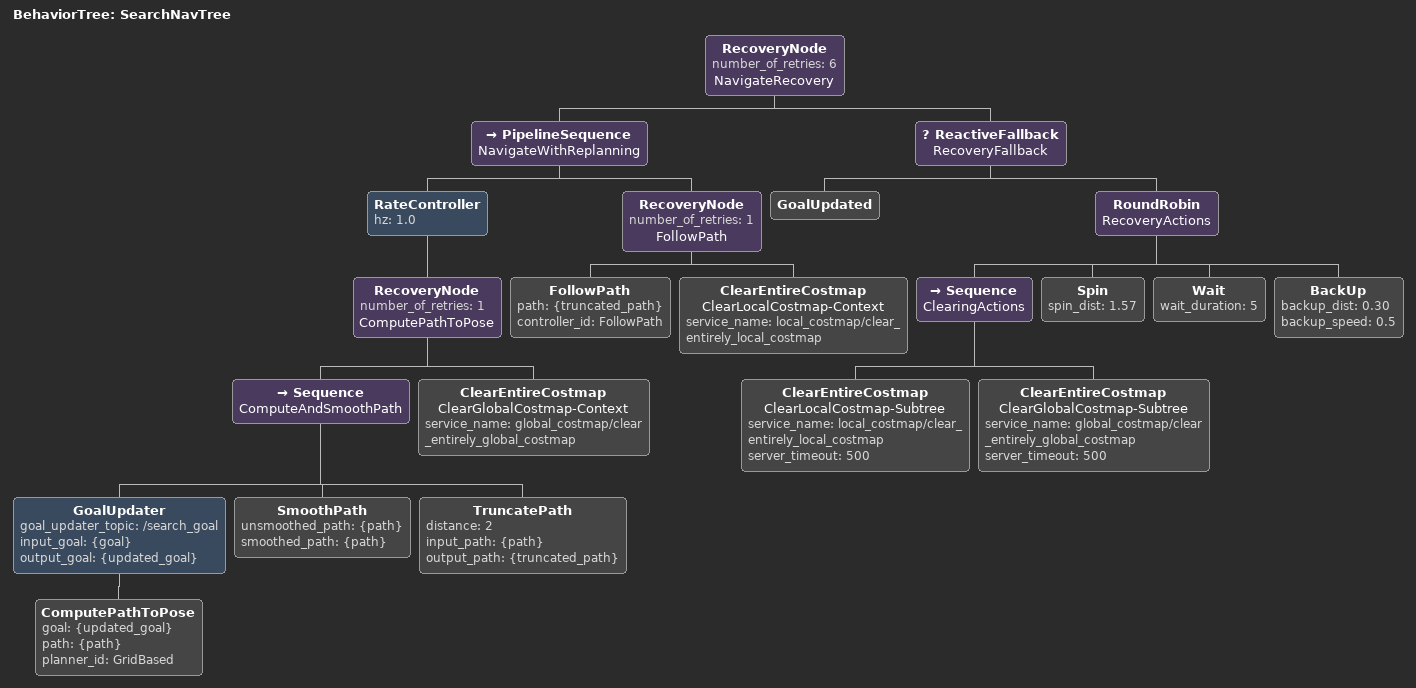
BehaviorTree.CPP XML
<root main_tree_to_execute="SearchNavTree">
  <BehaviorTree ID="SearchNavTree">
    <RecoveryNode number_of_retries="6" name="NavigateRecovery">

      <PipelineSequence name="NavigateWithReplanning">

        <RateController hz="1.0">
          <RecoveryNode number_of_retries="1" name="ComputePathToPose">
            <Sequence name="ComputeAndSmoothPath">
                <GoalUpdater goal_updater_topic="/search_goal" input_goal="{goal}" output_goal="{updated_goal}">
                    <ComputePathToPose goal="{updated_goal}" path="{path}" planner_id="GridBased"/>
                </GoalUpdater>
                <SmoothPath unsmoothed_path="{path}" smoothed_path="{path}"/>
                <TruncatePath distance="2" input_path="{path}" output_path="{truncated_path}"/>
            </Sequence>

            <ClearEntireCostmap name="ClearGlobalCostmap-Context" service_name="global_costmap/clear_entirely_global_costmap"/>
          </RecoveryNode>
        </RateController>

        <RecoveryNode number_of_retries="1" name="FollowPath">
          <FollowPath path="{truncated_path}" controller_id="FollowPath"/>
          <ClearEntireCostmap name="ClearLocalCostmap-Context" service_name="local_costmap/clear_entirely_local_costmap"/>
        </RecoveryNode>

      </PipelineSequence>

      <ReactiveFallback name="RecoveryFallback">
        <GoalUpdated/>

        <RoundRobin name="RecoveryActions">
          <Sequence name="ClearingActions">
            <ClearEntireCostmap name="ClearLocalCostmap-Subtree" service_name="local_costmap/clear_entirely_local_costmap" server_timeout="500"/>
            <ClearEntireCostmap name="ClearGlobalCostmap-Subtree" service_name="global_costmap/clear_entirely_global_costmap" server_timeout="500"/>
          </Sequence>

          <Spin spin_dist="1.57"/>
          <Wait wait_duration="5"/>
          <BackUp backup_dist="0.30" backup_speed="0.5"/>
        </RoundRobin>
      </ReactiveFallback>

    </RecoveryNode>
  </BehaviorTree>
</root>
